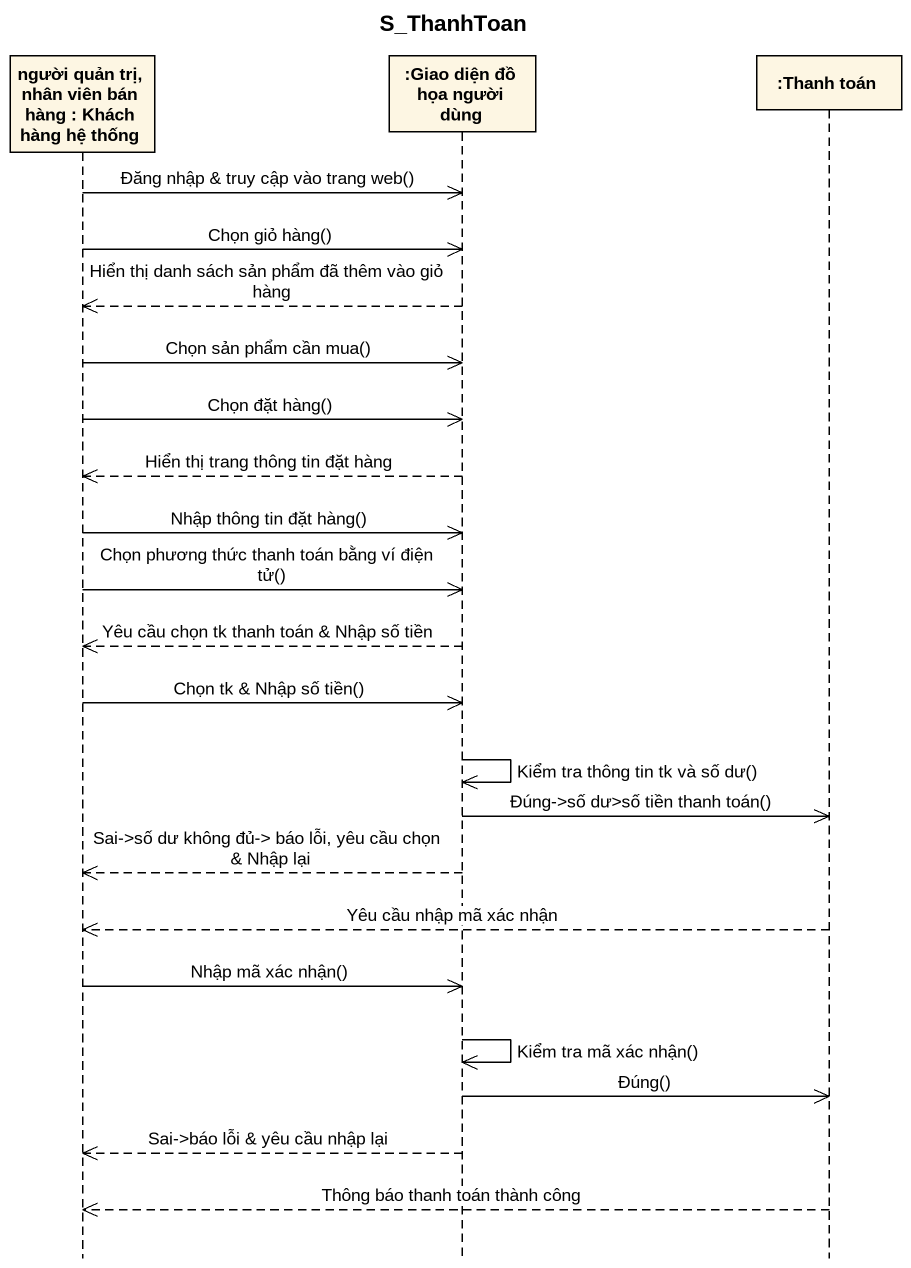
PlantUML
@startuml
title S_ThanhToan
hide footbox
participant "người quản trị, nhân viên bán hàng : Khách hàng hệ thống" as người_quản_trị_nhân_viên
participant ":Giao diện đồ họa người dùng" as Giao_diện_đồ_họa_người_dùng
participant ":Thanh toán" as Thanh_toán

người_quản_trị_nhân_viên ->> Giao_diện_đồ_họa_người_dùng : Đăng nhập & truy cập vào trang web()
người_quản_trị_nhân_viên ->> Giao_diện_đồ_họa_người_dùng : Chọn giỏ hàng()
Giao_diện_đồ_họa_người_dùng -->> người_quản_trị_nhân_viên : Hiển thị danh sách sản phẩm đã thêm vào giỏ hàng
người_quản_trị_nhân_viên ->> Giao_diện_đồ_họa_người_dùng : Chọn sản phẩm cần mua()
người_quản_trị_nhân_viên ->> Giao_diện_đồ_họa_người_dùng : Chọn đặt hàng()
Giao_diện_đồ_họa_người_dùng -->> người_quản_trị_nhân_viên : Hiển thị trang thông tin đặt hàng
người_quản_trị_nhân_viên ->> Giao_diện_đồ_họa_người_dùng : Nhập thông tin đặt hàng()
người_quản_trị_nhân_viên ->> Giao_diện_đồ_họa_người_dùng : Chọn phương thức thanh toán bằng ví điện tử()
Giao_diện_đồ_họa_người_dùng -->> người_quản_trị_nhân_viên : Yêu cầu chọn tk thanh toán & Nhập số tiền
người_quản_trị_nhân_viên ->> Giao_diện_đồ_họa_người_dùng : Chọn tk & Nhập số tiền()
Giao_diện_đồ_họa_người_dùng ->> Giao_diện_đồ_họa_người_dùng : Kiểm tra thông tin tk và số dư()
Giao_diện_đồ_họa_người_dùng ->> Thanh_toán : Đúng->số dư>số tiền thanh toán()
Giao_diện_đồ_họa_người_dùng -->> người_quản_trị_nhân_viên : Sai->số dư không đủ-> báo lỗi, yêu cầu chọn & Nhập lại
Thanh_toán -->> người_quản_trị_nhân_viên : Yêu cầu nhập mã xác nhận
người_quản_trị_nhân_viên ->> Giao_diện_đồ_họa_người_dùng : Nhập mã xác nhận()
Giao_diện_đồ_họa_người_dùng ->> Giao_diện_đồ_họa_người_dùng : Kiểm tra mã xác nhận()
Giao_diện_đồ_họa_người_dùng ->> Thanh_toán : Đúng()
Giao_diện_đồ_họa_người_dùng -->> người_quản_trị_nhân_viên : Sai->báo lỗi & yêu cầu nhập lại
Thanh_toán -->> người_quản_trị_nhân_viên : Thông báo thanh toán thành công
@enduml
